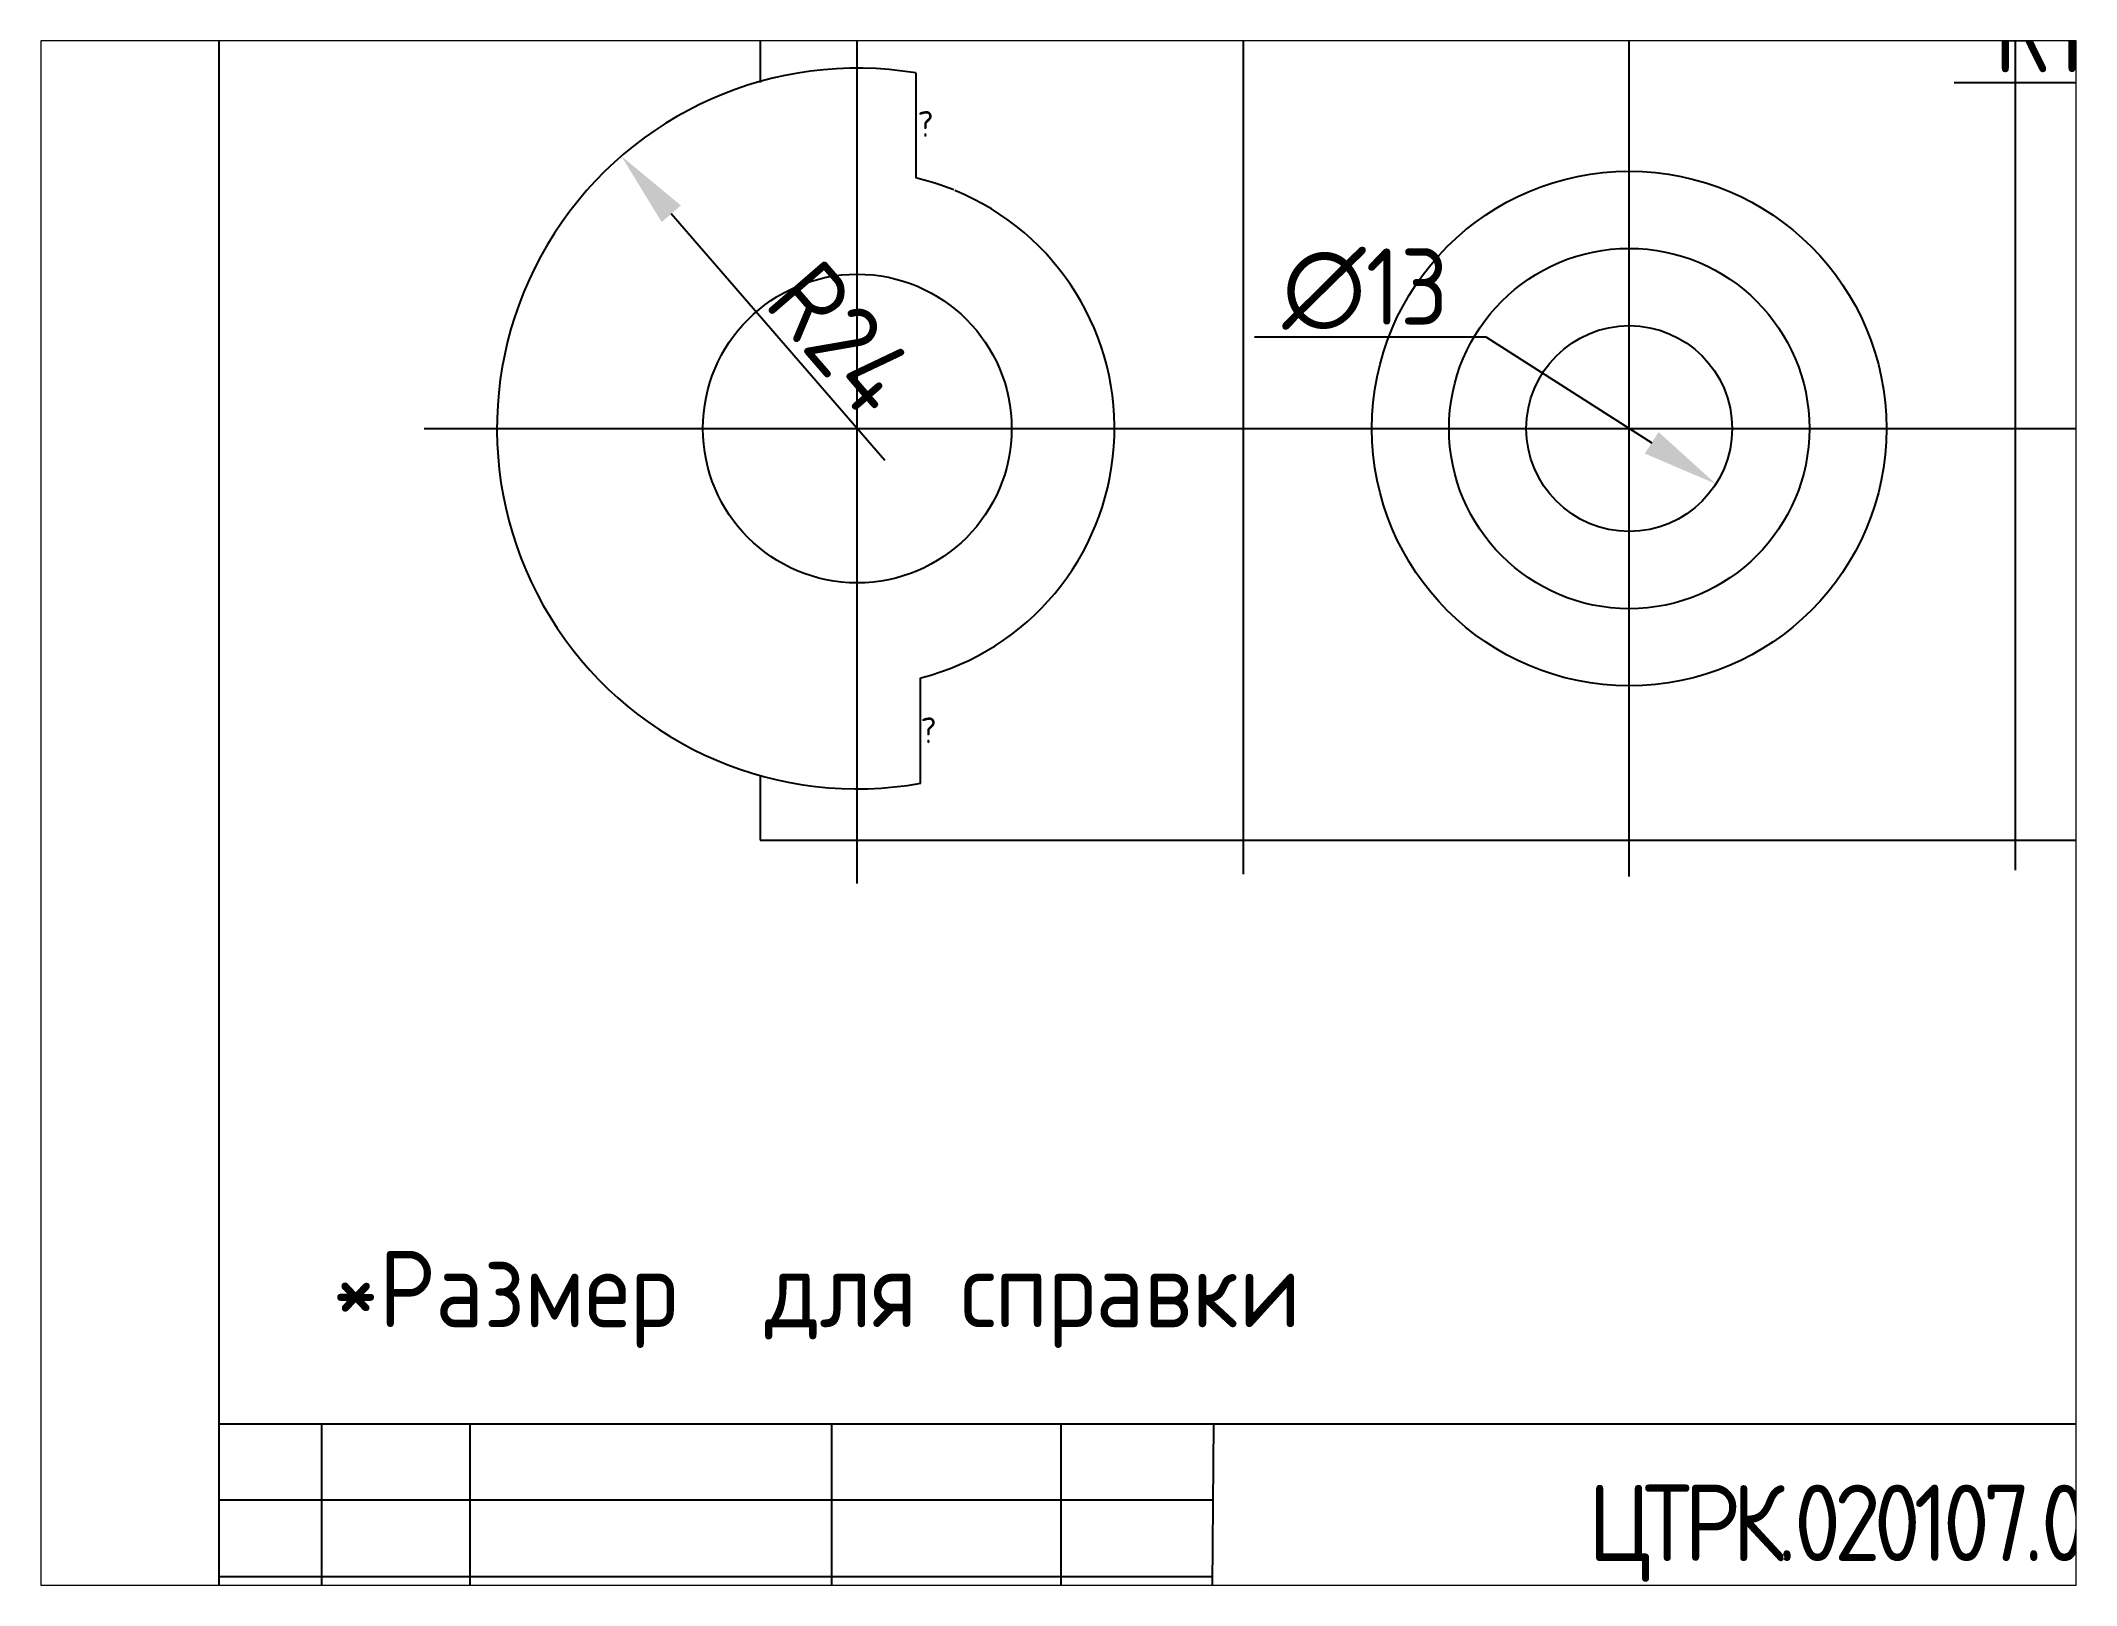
# Paper-space layout 'Лист1' of a CAD drawing. Header units: millimetres. Extents: x 26 to 231, y 20 to 176.
# The model-space entities are those that its viewports show. They can reach past a viewport. Long polylines and large blocks are cut down to what shows.
import ezdxf

# ---------------------------------------------------------------- set-up
doc = ezdxf.new("R2010")
doc.units = ezdxf.units.MM
doc.layers.add('Контур', color=7, linetype='Continuous', lineweight=30)
doc.layers.add('Рамка', color=7, linetype='Continuous')
doc.layers.add('Текст', color=7, linetype='Continuous')
doc.styles.get("Standard").update_dxf_attribs({"font": 'isocteui.ttf'})
doc.dimstyles.new('ISO-25', dxfattribs={"dimtxt": 5, "dimasz": 5, "dimexe": 1.25, "dimexo": 0.625, "dimtad": 1, "dimtoh": 1, "dimdec": 0, "dimtxsty": 'Standard', "dimcen": 0, "dimadec": 0, "dimazin": 0, "dimtfac": 1, "dimtdec": 0, "dimtmove": 0, "dimatfit": 3, "dimfxl": 1, "dimarcsym": 0})

# ---------------------------------------------------------------- blocks, each defined once
blk = doc.blocks.new('*D103')
at = {"color": 0, "linetype": 'ByBlock', "lineweight": -2, "transparency": 16777216}
for p, q in [((133.66, 147.85), (148.65, 147.85)), ((148.65, 147.85), (151.33, 143.63)), ((163.06, 125.18), (154.02, 139.41))]:
    blk.add_line(p, q, dxfattribs=at)
at = {"color": 0, "linetype": 'ByBlock', "transparency": 16777216}
blk.add_solid([(152.04, 144.08), (150.63, 143.18), (154.02, 139.41)], dxfattribs=at)
at = {"layer": 'Defpoints', "color": 0, "linetype": 'ByBlock', "transparency": 16777216}
for p in [(154.02, 139.41), (163.06, 125.18)]:
    blk.add_point(p, dxfattribs=at)
at = {"color": 0, "linetype": 'ByBlock', "transparency": 16777216, "insert": (140.85, 151.01), "char_height": 5, "attachment_point": 5}
blk.add_mtext('R17', dxfattribs=at)
blk = doc.blocks.new('*D93')
at = {"color": 0, "linetype": 'ByBlock', "lineweight": -2, "transparency": 16777216}
blk.add_line((63.62, 123.09), (49.64, 139.24), dxfattribs=at)
at = {"color": 0, "linetype": 'ByBlock', "transparency": 16777216}
blk.add_solid([(50.27, 139.79), (49.01, 138.7), (46.37, 143.02)], dxfattribs=at)
at = {"layer": 'Defpoints', "color": 0, "linetype": 'ByBlock', "transparency": 16777216}
for p in [(46.37, 143.02), (61.82, 125.18)]:
    blk.add_point(p, dxfattribs=at)
at = {"color": 0, "linetype": 'ByBlock', "transparency": 16777216, "insert": (60.82, 131.11), "char_height": 5, "attachment_point": 5, "rotation": 310.8812}
blk.add_mtext('R24', dxfattribs=at)
blk = doc.blocks.new('*D94')
at = {"color": 0, "linetype": 'ByBlock', "lineweight": -2, "transparency": 16777216}
for p, q in [((87.84, 131.19), (102.99, 131.19)), ((102.99, 131.19), (113.85, 124.24))]:
    blk.add_line(p, q, dxfattribs=at)
at = {"color": 0, "linetype": 'ByBlock', "transparency": 16777216}
blk.add_solid([(114.3, 124.95), (113.4, 123.54), (118.06, 121.55)], dxfattribs=at)
at = {"layer": 'Defpoints', "color": 0, "linetype": 'ByBlock', "transparency": 16777216}
for p in [(106.7, 128.82), (118.06, 121.55)]:
    blk.add_point(p, dxfattribs=at)
at = {"color": 0, "linetype": 'ByBlock', "transparency": 16777216, "insert": (95.1, 134.31), "char_height": 5, "attachment_point": 5}
blk.add_mtext('∅13', dxfattribs=at)

msp = doc.modelspace()

# ---------------------------------------------------------------- linework, layer by layer
for p, q in [((112.38, 95.84), (112.38, 160.49)), ((87.1, 159.42), (87.1, 95.99)), ((61.82, 95.39), (61.82, 157.89)), ((137.66, 154.23), (137.66, 96.25)), ((33.46, 125.18), (188.65, 125.18))]:
    msp.add_line(p, q)
at = {"linetype": 'ByBlock'}
for p, q in [((55.45, 152.47), (55.45, 147.84)), ((65.65, 148.47), (65.65, 141.6)), ((61.82, 125.18), (61.82, 125.18)), ((65.97, 101.96), (65.97, 108.85)), ((55.45, 102.46), (55.45, 98.22)), ((55.45, 98.22), (169.42, 98.22))]:
    msp.add_line(p, q, dxfattribs=at)
for centre, radius in [((112.38, 125.18), 16.85), ((112.38, 125.18), 11.8), ((61.82, 125.18), 10.11), ((112.38, 125.18), 6.74)]:
    msp.add_circle(centre, radius, dxfattribs=at)
for radius, start, end in [(23.6, 80.6484, 280.1506), (16.85, 67.9859, 76.8506), (16.85, 284.2841, 67.73)]:
    msp.add_arc((61.82, 125.18), radius, start, end, dxfattribs=at)
at = {"layer": 'Рамка', "lineweight": -3}
msp.add_line((20, 60), (205, 60), dxfattribs=at)
at = {"layer": 'Рамка'}
for p, q in [((26.74, 60), (26.74, 35)), ((36.44, 60), (36.44, 5)), ((60.16, 5), (60.16, 60)), ((75.16, 60), (75.16, 5)), ((85.16, 60), (84.61, 5)), ((85.11, 55), (20, 55)), ((20, 50), (85.06, 50))]:
    msp.add_line(p, q, dxfattribs=at)
at = {"layer": 'Рамка', "lineweight": -3}
msp.add_lwpolyline([(20, 5), (205, 5), (205, 292), (20, 292)], close=True, dxfattribs=at)

# ---------------------------------------------------------------- texts
at = {"linetype": 'ByBlock', "char_height": 1.69, "attachment_point": 1}
for insert in [(65.77, 145.97), (65.97, 106.26)]:
    msp.add_mtext_dynamic_manual_height_columns('?', width=3.2425, gutter_width=8.43, heights=[0], dxfattribs=dict(at, insert=insert))
at = {"layer": 'Контур', "insert": (22.44, 71.32), "char_height": 5, "attachment_point": 1}
msp.add_mtext_dynamic_manual_height_columns('\\pxi-3,l4,t4;*Размер  для справки', width=170.4664, gutter_width=25, heights=[0], dxfattribs=at)
at = {"layer": 'Текст', "insert": (68.29, 57), "char_height": 5, "attachment_point": 4}
msp.add_mtext_dynamic_manual_height_columns('\\pxqc;{\\T0.75;\\PЦТРК.020107.014}', width=119.8413, gutter_width=25, heights=[0], dxfattribs=at)

# ---------------------------------------------------------------- dimensions: what is measured, and where the dimension line sits
at = {"linetype": 'ByBlock'}
dim = msp.add_radius_dim(center=(163.06, 125.18), mpoint=(154.02, 139.41), dimstyle='ISO-25', dxfattribs=at)
dim.commit()
dim.dimension.update_dxf_attribs({"geometry": '*D103', "text_midpoint": (140.85, 151.01)})
dim = msp.add_radius_dim(center=(61.82, 125.18), mpoint=(46.37, 143.02), dimstyle='ISO-25', dxfattribs=at)
dim.commit()
dim.dimension.update_dxf_attribs({"geometry": '*D93', "text_midpoint": (58.46, 129.06), "dimtype": 164})
dim = msp.add_diameter_dim_2p(p1=(106.7, 128.82), p2=(118.06, 121.55), dimstyle='ISO-25', dxfattribs=at)
dim.commit()
dim.dimension.update_dxf_attribs({"geometry": '*D94', "text_midpoint": (95.1, 131.19), "dimtype": 163})

psp = doc.layouts.new('Лист1')

# ---------------------------------------------------------------- viewports
at = {"layer": '0', "view_target_point": (75, 100)}
psp.add_viewport(center=(128.5, 97.5), size=(205.6, 156), view_center_point=(0, 0), view_height=101.1565, dxfattribs=at)

doc.saveas('drawing.dxf')
